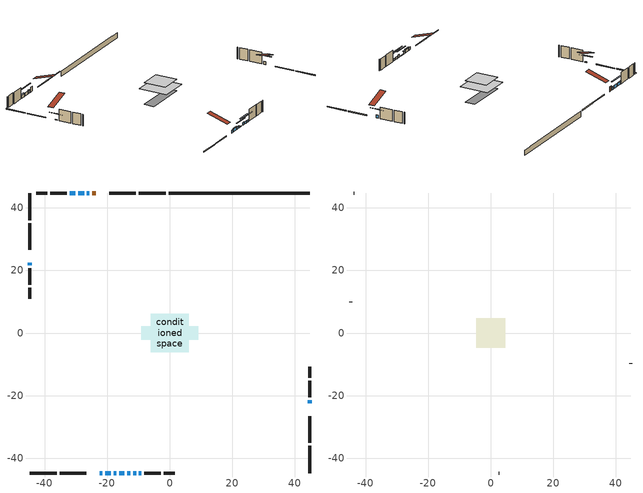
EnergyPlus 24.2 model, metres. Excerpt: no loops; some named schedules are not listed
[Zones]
conditioned space
 floor adiabatic (AdiabaticFloorConstruction): -6.1,-6.1 -6.1,6.1 6.1,6.1 6.1,-6.1 z2.75
 floor foundation (Slab1 construction): -9.11,-2.17 -9.11,2.17 9.11,2.17 9.11,-2.17 z-1.98
 wall outside (RimJoist1 construction): -1.28,44.76 -9.96,44.76 / -44.76,-44.76 -36.08,-44.76 / -44.76,44.76 -44.76,36.08 / 44.76,-44.76 44.76,-36.08 z0.31:0.61
 wall outside (RimJoist2 construction): -10.89,44.76 -19.35,44.76 / -35.15,-44.76 -26.69,-44.76 / -44.76,35.15 -44.76,26.69 / 44.76,-35.15 44.76,-26.69 z0.31:0.61
 wall outside (AdiabaticWallConstruction 1): -23.6,44.76 -24.84,44.76 z0.31:2.34
 wall outside (AdiabaticWallConstruction): -22.44,-44.76 -21.63,-44.76 / -20.7,-44.76 -18.87,-44.76 / -27.41,44.76 -29.24,44.76 / -13.54,-44.76 -12.63,-44.76 / -30.17,44.76 -32,44.76 z0.31:1.53; -25.77,44.76 -26.49,44.76 z0.31:1.38; -17.94,-44.76 -17.03,-44.76 / -11.7,-44.76 -10.78,-44.76 / -9.86,-44.76 -9.14,-44.76 z0.31:1.23; -16.1,-44.76 -14.47,-44.76 / -44.76,22.45 -44.76,21.63 z0.31:0.62; 44.76,-22.44 44.76,-21.53 z0.31:1.63
 wall outside (Wall1 construction): -32.93,44.76 -38.24,44.76 / -8.22,-44.76 -2.91,-44.76 / -44.76,20.7 -44.76,15.39 / 44.76,-20.6 44.76,-15.29 z0.31:5.19
 wall outside (Wall2 construction): -39.17,44.76 -42.72,44.76 / -1.98,-44.76 1.57,-44.76 / -44.76,14.46 -44.76,10.91 / 44.76,-14.36 44.76,-10.81 z0.31:5.19
 wall foundation (FoundationWall1 construction): -0.35,44.76,-1.98 -0.35,44.76,0.31 40.25,44.76,0.31 40.25,44.76,0.15 44.76,44.76,0.15 44.76,44.76,-1.98
 window (WindowConstruction 9): -22.44,-44.76 -21.63,-44.76 z0.31:1.53
 window (WindowConstruction 6): -25.77,44.76 -26.48,44.76 z0.31:1.38
 window (WindowConstruction 7): -20.7,-44.76 -18.87,-44.76 z0.31:1.53
 window (WindowConstruction 8): -17.94,-44.76 -17.03,-44.76 z0.31:1.22
 window (WindowConstruction 10): -16.1,-44.76 -14.47,-44.76 z0.31:0.61
 window (WindowConstruction 11): -44.76,22.44 -44.76,21.63 z0.31:0.61
 window (WindowConstruction): 44.76,-22.44 44.76,-21.53 z0.31:1.63
 window (WindowConstruction 1): -27.41,44.76 -29.24,44.76 z0.31:1.53
 window (WindowConstruction 2): -13.54,-44.76 -12.63,-44.76 z0.31:1.53
 window (WindowConstruction 3): -11.7,-44.76 -10.79,-44.76 z0.31:1.22
 window (WindowConstruction 4): -9.86,-44.76 -9.15,-44.76 z0.31:1.22
 window (WindowConstruction 5): -30.17,44.76 -32,44.76 z0.31:1.53
 door (Door): -23.6,44.76 -24.84,44.76 z0.31:2.34
 ceiling adiabatic (AdiabaticFloorConstruction): 6.1,-6.1 6.1,6.1 -6.1,6.1 -6.1,-6.1 z2.75
attic - vented
 floor to conditioned space (Floor1 construction Reversed): -4.66,-4.66 -4.66,4.66 4.66,4.66 4.66,-4.66 z5.19
 wall outside (Wall3 construction): -43.65,44.76 -43.84,44.76 / 2.5,-44.76 2.69,-44.76 / -44.76,9.98 -44.76,9.79 / 44.76,-9.88 44.76,-9.69 z0.31:5.19
 roof outside (Roof1 construction): -22.67,44.76,5.19 -22.67,35.7,8.21 -20.28,35.7,8.21 -20.28,44.76,5.19; -23.37,-44.76,5.19 -23.37,-35.7,8.21 -25.76,-35.7,8.21 -25.76,-44.76,5.19; -44.76,23.37,5.19 -35.7,23.37,8.21 -35.7,25.76,8.21 -44.76,25.76,5.19; 44.76,-23.37,5.19 35.7,-23.37,8.21 35.7,-25.76,8.21 44.76,-25.76,5.19
shading: -26.68,44.76 -25.57,44.76 -25.57,45.18 -26.68,45.18 z1.58; -18.67,-44.76 -20.9,-44.76 -20.9,-45.18 -18.67,-45.18 z1.73; -16.83,-44.76 -18.14,-44.76 -18.14,-45.18 -16.83,-45.18 z1.43; -11.98,-44.76 -18.59,-44.76 -18.59,-45.18 -11.98,-45.18 z3.1; -44.76,19.14 -44.76,24.93 -45.18,24.93 -45.18,19.14 z3.1; 44.76,-19.04 44.76,-24.93 45.18,-24.93 45.18,-19.04 z4.12; -31.73,44.76 -24.92,44.76 -24.92,45.18 -31.73,45.18 z4.02; -10.14,-44.76 -16.03,-44.76 -16.03,-45.18 -10.14,-45.18 z4.02; -8.3,-44.76 -14.19,-44.76 -14.19,-45.18 -8.3,-45.18 z3.71; -6.66,-44.76 -12.35,-44.76 -12.35,-45.18 -6.66,-45.18 z3.71; -32.2,44.76 -29.97,44.76 -29.97,45.18 -32.2,45.18 z1.73
[Building]
Building 1: Terrain=Suburbs
[Site:Location]
London AP_ON: Latitude {deg}=43.03; Longitude {deg}=-81.15; Time Zone {hr}=-5; Elevation {m}=278; Keep Site Location Information=Yes
[Site:GroundTemperature:Shallow]
3.98693, 1.93205, 1.76749, 2.74264, 6.6573, 10.5537, 13.9317, 16.0716, 16.2534, 14.513, 11.2211, 7.44421
[Site:WaterMainsTemperature]
Calculation Method=Schedule; Temperature Schedule=mains temperature schedule
[Material] Roughness=Rough; Thermal Absorptance=0.9
Name | Thickness {m} | Conductivity {W/m-K} | Density {kg/m3} | Specific Heat {J/kg-K} | Solar Absorptance | Visible Absorptance
asphalt or fiberglass shingles | 0.00635 | 0.162714 | 1121.4 | 1465.45 | 0.4 | 0.4
ceiling loosefill ins | 0.254 | 0.0480833 | 16.02 | 1046.75 | 0.7 | 0.7
ceiling stud and cavity | 0.1397 | 0.367297 | 65.682 | 1177.47 | 0.7 | 0.7
concrete 4.0 in. | 0.1016 | 1.803125 | 2242.8 | 837.4 | 0.7 | 0.7
concrete 8.0 in. | 0.2032 | 1.803125 | 2242.8 | 837.4 | 0.7 | 0.7
door material | 0.04445 | 0.053851 | 512.64 | 1214.23 | 0.7 | 0.7
exterior vertical ins | 0.0460229 | 0.029427 | 32.04 | 1214.23 | 0.7 | 0.7
floor covering | 0.0127 | 0.0433444 | 54.468 | 1339.84 | 0.6 | 0.6
floor rigid ins; wall rigid ins | 0.512978 | 0.029427 | 32.04 | 1214.23 | 0.7 | 0.7
floor stud and cavity | 0.1397 | 1.75129 | 37.0049 | 1207.88 | 0.7 | 0.7
furniture material conditioned space 1 | 0.1524 | 0.115458 | 640.8 | 1214.23 | 0.6 | 0.6
gypsum board | 0.0127 | 0.160291 | 801 | 837.4 | 0.6 | 0.6
gypsum board 1 | 0.0127 | 0.160291 | 801 | 837.4 | 0.7 | 0.7
osb sheathing 0.5 in. | 0.0127 | 0.115458 | 512.64 | 1214.23 | 0.7 | 0.7
osb sheathing 0.75 in. | 0.01905 | 0.115458 | 512.64 | 1214.23 | 0.7 | 0.7
osb sheathing 2.0 in. | 0.0508 | 0.115458 | 512.64 | 1214.23 | 0.7 | 0.7
rim joist rigid ins | 0.051816 | 0.029427 | 32.04 | 1214.23 | 0.7 | 0.7
rim joist stud and cavity | 0.0508 | 0.0451784 | 125.044 | 1163.47 | 0.6 | 0.6
rim joist stud and cavity 1 | 0.0508 | 0.0402607 | 125.044 | 1163.47 | 0.6 | 0.6
wall stud and cavity | 0.1397 | 0.0815399 | 139.0536 | 1170.24 | 0.7 | 0.7
wall stud and cavity 1 | 0.1397 | 0.0826441 | 139.0536 | 1170.24 | 0.7 | 0.7
wall stud and cavity 2 | 0.0889 | 6.1454 | 50.32683 | 1063.81 | 0.6 | 0.6
wall stud and cavity 3 | 0.0889 | 0.380278 | 52.3479 | 1209.89 | 0.7 | 0.7
wall stud and cavity 4 | 0.0889 | 0.391764 | 83.0341 | 1211.67 | 0.7 | 0.7
wood siding | 0.0254 | 0.102417 | 544.68 | 1172.36 | 0.4 | 0.4
wood siding 1 | 0.00254 | 0.102417 | 544.68 | 1172.36 | 0.4 | 0.4
wood siding 2; wood siding 3; wood siding 4 | 0.0254 | 0.102417 | 544.68 | 1172.36 | 0.7 | 0.7
[WindowMaterial:SimpleGlazingSystem]
Name | U-Factor {W/m2-K} | Solar Heat Gain Coefficient
WindowMaterial | 2.989467 | 0.55
WindowMaterial 1 | 2.99685 | 0.54
WindowMaterial 2 | 3.02581 | 0.51
WindowMaterial 3 | 3.03319 | 0.48
WindowMaterial 4 | 3.01899 | 0.5
WindowMaterial 5 | 6.68414 | 0.75
WindowMaterial 6 | 3.07407 | 0.32
[Construction]
AdiabaticFloorConstruction: floor stud and cavity, floor rigid ins, osb sheathing 0.75 in., floor covering
AdiabaticWallConstruction: wood siding 3, wall rigid ins, wall stud and cavity 3, gypsum board
AdiabaticWallConstruction 1: wood siding 4, wall rigid ins, wall stud and cavity 3, gypsum board
Door: door material
Floor1 construction Reversed: gypsum board, ceiling stud and cavity, ceiling loosefill ins
FoundationWall1 construction: concrete 8.0 in., gypsum board 1
furniture construction conditioned space 1: furniture material conditioned space 1
PartitionWallConstruction: gypsum board, wall stud and cavity 4, gypsum board
RimJoist1 construction: wood siding 2, osb sheathing 2.0 in., rim joist stud and cavity
RimJoist2 construction: wood siding 2, rim joist rigid ins, osb sheathing 2.0 in., rim joist stud and cavity 1
Roof1 construction: asphalt or fiberglass shingles
Slab1 construction: concrete 4.0 in.
Wall1 construction: wood siding, osb sheathing 0.5 in., wall stud and cavity, gypsum board
Wall2 construction: wood siding, osb sheathing 0.5 in., wall stud and cavity 1, gypsum board
Wall3 construction: wood siding 1, wall stud and cavity 2
WindowConstruction: WindowMaterial
WindowConstruction 1; WindowConstruction 2; WindowConstruction 5; WindowConstruction 7: WindowMaterial 1
WindowConstruction 10; WindowConstruction 11: WindowMaterial 6
WindowConstruction 3; WindowConstruction 8: WindowMaterial 2
WindowConstruction 4: WindowMaterial 3
WindowConstruction 6: WindowMaterial 4
WindowConstruction 9: WindowMaterial 5
[Zone] Multiplier=1; Part of Total Floor Area=Yes
Name | Volume {m3}
attic - vented | 42.5331
conditioned space | 571.6
[Space]
Name | Zone | Volume {m3}
attic - vented 1 | attic - vented | 42.5331
conditioned space 1 | conditioned space | 571.6
[ZoneInfiltration:EffectiveLeakageArea]
infil attic - vented 1: Zone or Space=attic - vented 1; Schedule=Always On Discrete; Effective Air Leakage Area {cm2}=3782.4; Stack Coefficient=0.000549319; Wind Coefficient=1.58355e-05
[ZoneMixing]
whole house fan mix: Zone or Space=attic - vented; Schedule=Always On Continuous; Design Flow Rate Calculation Method=Flow/Zone; Design Flow Rate {m3/s}=0; Source Zone or Space=conditioned space
[SurfaceProperty:ExposedFoundationPerimeter]
Slab1: Exposed Perimeter Calculation Method=TotalExposedPerimeter; Total Exposed Perimeter {m}=45.111
[InternalMass] Zone or ZoneList=conditioned space; Space or SpaceList=conditioned space 1
Name | Construction | Surface Area {m2}
furniture mass conditioned space 1 | furniture construction conditioned space 1 | 91.0401
partition wall mass | PartitionWallConstruction | 227.6
[Lights]
interior lighting: Zone or ZoneList or Space or SpaceList=conditioned space 1; Schedule=interior lighting schedule; Design Level Calculation Method=LightingLevel; Lighting Level {W}=343.2; Return Air Fraction=0; Fraction Radiant=0.6; Fraction Visible=0.2; Fraction Replaceable=1
[People]
occupants: Zone or ZoneList or Space or SpaceList=conditioned space 1; Number of People Schedule=occupants schedule; Number of People Calculation Method=People; Number of People=3; Fraction Radiant=0.314171; Sensible Heat Fraction=0.56303; Activity Level Schedule=occupants activity schedule; Carbon Dioxide Generation Rate {m3/s-W}=0; Enable ASHRAE 55 Comfort Warnings=No; Mean Radiant Temperature Calculation Type=EnclosureAveraged
[ElectricEquipment] Zone or ZoneList or Space or SpaceList=conditioned space 1; Design Level Calculation Method=EquipmentLevel
Name | Schedule | Design Level {W} | Fraction Latent | Fraction Radiant | Fraction Lost
clothes dryer | clothes dryer schedule | 140.772 | 0.015 | 0.081 | 0.85
clothes washer | clothes washer schedule | 32.1985 | 0.03 | 0.162 | 0.7
cooking range | cooking range schedule | 215.147 | 0.08 | 0.432 | 0.2
dishwasher | dishwasher schedule | 66.8632 | 0.3 | 0.18 | 0.4
fridge | fridge schedule | 72.9452 | 0 | 0.6 | 0
mech vent house fan | mech vent house fan schedule | 0.95 | 0 | 0 | 1
mech vent house fan cfis | mech vent house fan cfis schedule | 0 | 0 | 0 | 0
misc plug loads | misc plug loads schedule | 494.7 | 0.045 | 0.513 | 0.1
whole house fan | Always On Discrete | 0 | 0 | 0 | 1
[OtherEquipment] Zone or ZoneList or Space or SpaceList=conditioned space 1; Design Level Calculation Method=EquipmentLevel
Name | Fuel Type | Schedule | Design Level {W} | Fraction Latent | Fraction Radiant | Fraction Lost
clothes dryer 1 | Electricity | clothes dryer schedule | 0 | 0.015 | 0.081 | 0.85
cooking range 1 | Electricity | cooking range schedule | 0 | 0.08 | 0.432 | 0.2
general water use latent | None | general water use schedule | 62.594 | 1 | 0 | 0
general water use sensible | None | general water use schedule | -61.6891 | 0 | 0.6 | 0
mech vent house fan latent load | None | Always On Discrete | 0 | 1 | 0 | 0
mech vent house fan sensible load | None | Always On Discrete | 0 | 0 | 0 | 0
water heater energy adjustment1 | NaturalGas | Always On Discrete | 0.01 | 0 | 0 | 1
[ZoneInfiltration:DesignFlowRate] Zone or ZoneList or Space or SpaceList=conditioned space 1; Schedule=Always On Discrete; Design Flow Rate Calculation Method=Flow/Zone; Design Flow Rate {m3/s}=0
infil flow; natural vent flow; whole house fan flow
[AvailabilityManager:Scheduled]
central ac and furnace airloop Availability Manager: Schedule=Always On Discrete
[Foundation:Kiva]
Foundation Kiva 1: Initial Indoor Air Temperature {C}=18; Wall Height Above Grade {m}=0.309982; Wall Depth Below Slab {m}=0.2032; Custom Block Material Name 1=exterior vertical ins; Custom Block Depth 1 {m}=2.28999; Custom Block X Position 1 {m}=0.2159; Custom Block Z Position 1 {m}=0
[Foundation:Kiva:Settings]
Soil Conductivity {W/m-K}=0.849921; Soil Density {kg/m3}=1842.3; Soil Specific Heat {J/kg-K}=418.7; Ground Solar Absorptivity=0.9; Ground Thermal Absorptivity=0.9; Ground Surface Roughness {m}=0.03; Far-Field Width {m}=40; Deep-Ground Boundary Condition=ZeroFlux; Deep-Ground Depth {m}=40; Minimum Cell Dimension {m}=0.2; Maximum Cell Growth Coefficient=3; Simulation Timestep=Timestep
[Exterior:Lights]
exterior lighting: Schedule=exterior lighting schedule; Design Level {W}=75.6
[EnergyManagementSystem:GlobalVariable]
central_ac_and_furnace_airloop_Fan_RTF
infil_program_Qfan
infil_program_Qinf
natural_vent_program_Qnv
natural_vent_program_Qwhf
[EnergyManagementSystem:Sensor]
Name | Output:Variable or Output:Meter Index Key | Output:Variable or Output:Meter
airflow_gain | infil flow | Infiltration Sensible Heat Gain Energy
airflow_gain_1 | natural vent flow | Infiltration Sensible Heat Gain Energy
airflow_gain_2 | whole house fan flow | Infiltration Sensible Heat Gain Energy
airflow_loss | infil flow | Infiltration Sensible Heat Loss Energy
airflow_loss_1 | natural vent flow | Infiltration Sensible Heat Loss Energy
airflow_loss_2 | whole house fan flow | Infiltration Sensible Heat Loss Energy
clg_load_cond |  | Cooling:EnergyTransfer:Zone:CONDITIONED SPACE
clg_sp_s; clg_sp_s_1 | cooling setpoint | Schedule Value
clothes_dryer_exhaust_0_sch_s | clothes dryer exhaust 0 schedule | Schedule Value
cool_season | cooling season schedule | Schedule Value
htg_load_cond |  | Heating:EnergyTransfer:Zone:CONDITIONED SPACE
htg_sp_s; htg_sp_s_1 | heating setpoint | Schedule Value
ig_ee_conv | clothes dryer | Electric Equipment Convective Heating Energy
ig_ee_conv_2 | cooking range | Electric Equipment Convective Heating Energy
ig_ee_conv_4 | fridge | Electric Equipment Convective Heating Energy
ig_ee_conv_5 | misc plug loads | Electric Equipment Convective Heating Energy
ig_ee_conv_6 | whole house fan | Electric Equipment Convective Heating Energy
ig_ee_rad | clothes dryer | Electric Equipment Radiant Heating Energy
ig_ee_rad_2 | cooking range | Electric Equipment Radiant Heating Energy
ig_ee_rad_4 | fridge | Electric Equipment Radiant Heating Energy
ig_ee_rad_5 | misc plug loads | Electric Equipment Radiant Heating Energy
ig_ee_rad_6 | whole house fan | Electric Equipment Radiant Heating Energy
ig_lgt_conv | interior lighting | Lights Convective Heating Energy
ig_lgt_rad | interior lighting | Lights Radiant Heating Energy
ig_lgt_vis | interior lighting | Lights Visible Radiation Heating Energy
ig_oe_conv | clothes dryer 1 | Other Equipment Convective Heating Energy
ig_oe_conv_1 | cooking range 1 | Other Equipment Convective Heating Energy
ig_oe_conv_2 | general water use latent | Other Equipment Convective Heating Energy
ig_oe_conv_3 | general water use sensible | Other Equipment Convective Heating Energy
ig_oe_conv_4 | water heater energy adjustment1 | Other Equipment Convective Heating Energy
ig_oe_rad | clothes dryer 1 | Other Equipment Radiant Heating Energy
ig_oe_rad_1 | cooking range 1 | Other Equipment Radiant Heating Energy
ig_oe_rad_2 | general water use latent | Other Equipment Radiant Heating Energy
ig_oe_rad_3 | general water use sensible | Other Equipment Radiant Heating Energy
ig_oe_rad_4 | water heater energy adjustment1 | Other Equipment Radiant Heating Energy
ig_ppl_conv | occupants | People Convective Heating Energy
ig_ppl_rad | occupants | People Radiant Heating Energy
im_conv | furniture mass conditioned space 1 | Surface Inside Face Convection Heat Gain Energy
im_conv_1 | partition wall mass | Surface Inside Face Convection Heat Gain Energy
im_ig | furniture mass conditioned space 1 | Surface Inside Face Internal Gains Radiation Heat Gain Energy
im_ig_1 | partition wall mass | Surface Inside Face Internal Gains Radiation Heat Gain Energy
im_lgt | furniture mass conditioned space 1 | Surface Inside Face Lights Radiation Heat Gain Energy
im_lgt_1 | partition wall mass | Surface Inside Face Lights Radiation Heat Gain Energy
im_sol | furniture mass conditioned space 1 | Surface Inside Face Solar Radiation Heat Gain Energy
im_sol_1 | partition wall mass | Surface Inside Face Solar Radiation Heat Gain Energy
im_surf | furniture mass conditioned space 1 | Surface Inside Face Net Surface Thermal Radiation Heat Gain Energy
im_surf_1 | partition wall mass | Surface Inside Face Net Surface Thermal Radiation Heat Gain Energy
mv_conv | mech vent house fan | Electric Equipment Convective Heating Energy
mv_conv_1 | mech vent house fan cfis | Electric Equipment Convective Heating Energy
mv_conv_2 | mech vent house fan latent load | Other Equipment Convective Heating Energy
mv_conv_3 | mech vent house fan sensible load | Other Equipment Convective Heating Energy
mv_rad | mech vent house fan | Electric Equipment Radiant Heating Energy
mv_rad_1 | mech vent house fan cfis | Electric Equipment Radiant Heating Energy
mv_rad_2 | mech vent house fan latent load | Other Equipment Radiant Heating Energy
mv_rad_3 | mech vent house fan sensible load | Other Equipment Radiant Heating Energy
natural_vent_s | natural vent schedule | Schedule Value
out_pb_s |  | Site Outdoor Air Barometric Pressure
out_wt_s |  | Site Outdoor Air Humidity Ratio
site_vw_s |  | Site Wind Speed
ss_back_out | Window1 | Surface Window Shortwave from Zone Back Out Window Heat Transfer Rate
ss_back_out_1 | Window10 | Surface Window Shortwave from Zone Back Out Window Heat Transfer Rate
ss_back_out_10 | Window7 | Surface Window Shortwave from Zone Back Out Window Heat Transfer Rate
ss_back_out_11 | Window8 | Surface Window Shortwave from Zone Back Out Window Heat Transfer Rate
ss_back_out_2 | Window11 | Surface Window Shortwave from Zone Back Out Window Heat Transfer Rate
ss_back_out_3 | Window13 | Surface Window Shortwave from Zone Back Out Window Heat Transfer Rate
ss_back_out_4 | Window14 | Surface Window Shortwave from Zone Back Out Window Heat Transfer Rate
ss_back_out_5 | Window16 | Surface Window Shortwave from Zone Back Out Window Heat Transfer Rate
ss_back_out_6 | Window2 | Surface Window Shortwave from Zone Back Out Window Heat Transfer Rate
ss_back_out_7 | Window3 | Surface Window Shortwave from Zone Back Out Window Heat Transfer Rate
ss_back_out_8 | Window5 | Surface Window Shortwave from Zone Back Out Window Heat Transfer Rate
ss_back_out_9 | Window6 | Surface Window Shortwave from Zone Back Out Window Heat Transfer Rate
ss_conv | Door1 | Surface Inside Face Convection Heat Gain Energy
ss_conv_1 | Window1 | Surface Inside Face Convection Heat Gain Energy
ss_conv_10 | Window6 | Surface Inside Face Convection Heat Gain Energy
ss_conv_11 | Window7 | Surface Inside Face Convection Heat Gain Energy
ss_conv_12 | Window8 | Surface Inside Face Convection Heat Gain Energy
ss_conv_2 | Window10 | Surface Inside Face Convection Heat Gain Energy
ss_conv_3 | Window11 | Surface Inside Face Convection Heat Gain Energy
ss_conv_4 | Window13 | Surface Inside Face Convection Heat Gain Energy
ss_conv_5 | Window14 | Surface Inside Face Convection Heat Gain Energy
ss_conv_6 | Window16 | Surface Inside Face Convection Heat Gain Energy
ss_conv_7 | Window2 | Surface Inside Face Convection Heat Gain Energy
ss_conv_8 | Window3 | Surface Inside Face Convection Heat Gain Energy
ss_conv_9 | Window5 | Surface Inside Face Convection Heat Gain Energy
ss_ig | Door1 | Surface Inside Face Internal Gains Radiation Heat Gain Energy
ss_ig_1 | Window1 | Surface Inside Face Internal Gains Radiation Heat Gain Energy
ss_ig_10 | Window6 | Surface Inside Face Internal Gains Radiation Heat Gain Energy
ss_ig_11 | Window7 | Surface Inside Face Internal Gains Radiation Heat Gain Energy
ss_ig_12 | Window8 | Surface Inside Face Internal Gains Radiation Heat Gain Energy
ss_ig_2 | Window10 | Surface Inside Face Internal Gains Radiation Heat Gain Energy
ss_ig_3 | Window11 | Surface Inside Face Internal Gains Radiation Heat Gain Energy
ss_ig_4 | Window13 | Surface Inside Face Internal Gains Radiation Heat Gain Energy
ss_ig_5 | Window14 | Surface Inside Face Internal Gains Radiation Heat Gain Energy
ss_ig_6 | Window16 | Surface Inside Face Internal Gains Radiation Heat Gain Energy
ss_ig_7 | Window2 | Surface Inside Face Internal Gains Radiation Heat Gain Energy
ss_ig_8 | Window3 | Surface Inside Face Internal Gains Radiation Heat Gain Energy
ss_ig_9 | Window5 | Surface Inside Face Internal Gains Radiation Heat Gain Energy
ss_lgt | Door1 | Surface Inside Face Lights Radiation Heat Gain Energy
ss_sol | Door1 | Surface Inside Face Solar Radiation Heat Gain Energy
ss_surf | Door1 | Surface Inside Face Net Surface Thermal Radiation Heat Gain Energy
ss_surf_1 | Window1 | Surface Inside Face Net Surface Thermal Radiation Heat Gain Energy
ss_surf_10 | Window6 | Surface Inside Face Net Surface Thermal Radiation Heat Gain Energy
ss_surf_11 | Window7 | Surface Inside Face Net Surface Thermal Radiation Heat Gain Energy
ss_surf_12 | Window8 | Surface Inside Face Net Surface Thermal Radiation Heat Gain Energy
ss_surf_2 | Window10 | Surface Inside Face Net Surface Thermal Radiation Heat Gain Energy
ss_surf_3 | Window11 | Surface Inside Face Net Surface Thermal Radiation Heat Gain Energy
ss_surf_4 | Window13 | Surface Inside Face Net Surface Thermal Radiation Heat Gain Energy
ss_surf_5 | Window14 | Surface Inside Face Net Surface Thermal Radiation Heat Gain Energy
ss_surf_6 | Window16 | Surface Inside Face Net Surface Thermal Radiation Heat Gain Energy
ss_surf_7 | Window2 | Surface Inside Face Net Surface Thermal Radiation Heat Gain Energy
ss_surf_8 | Window3 | Surface Inside Face Net Surface Thermal Radiation Heat Gain Energy
ss_surf_9 | Window5 | Surface Inside Face Net Surface Thermal Radiation Heat Gain Energy
ss_trans_in | Window1 | Surface Window Transmitted Solar Radiation Rate
ss_trans_in_1 | Window10 | Surface Window Transmitted Solar Radiation Rate
ss_trans_in_10 | Window7 | Surface Window Transmitted Solar Radiation Rate
ss_trans_in_11 | Window8 | Surface Window Transmitted Solar Radiation Rate
ss_trans_in_2 | Window11 | Surface Window Transmitted Solar Radiation Rate
ss_trans_in_3 | Window13 | Surface Window Transmitted Solar Radiation Rate
ss_trans_in_4 | Window14 | Surface Window Transmitted Solar Radiation Rate
ss_trans_in_5 | Window16 | Surface Window Transmitted Solar Radiation Rate
ss_trans_in_6 | Window2 | Surface Window Transmitted Solar Radiation Rate
ss_trans_in_7 | Window3 | Surface Window Transmitted Solar Radiation Rate
ss_trans_in_8 | Window5 | Surface Window Transmitted Solar Radiation Rate
ss_trans_in_9 | Window6 | Surface Window Transmitted Solar Radiation Rate
ss_trans_out | Window1 | Surface Inside Face Initial Transmitted Diffuse Transmitted Out Window Solar Radiation Rate
ss_trans_out_1 | Window10 | Surface Inside Face Initial Transmitted Diffuse Transmitted Out Window Solar Radiation Rate
ss_trans_out_10 | Window7 | Surface Inside Face Initial Transmitted Diffuse Transmitted Out Window Solar Radiation Rate
ss_trans_out_11 | Window8 | Surface Inside Face Initial Transmitted Diffuse Transmitted Out Window Solar Radiation Rate
ss_trans_out_2 | Window11 | Surface Inside Face Initial Transmitted Diffuse Transmitted Out Window Solar Radiation Rate
ss_trans_out_3 | Window13 | Surface Inside Face Initial Transmitted Diffuse Transmitted Out Window Solar Radiation Rate
ss_trans_out_4 | Window14 | Surface Inside Face Initial Transmitted Diffuse Transmitted Out Window Solar Radiation Rate
ss_trans_out_5 | Window16 | Surface Inside Face Initial Transmitted Diffuse Transmitted Out Window Solar Radiation Rate
ss_trans_out_6 | Window2 | Surface Inside Face Initial Transmitted Diffuse Transmitted Out Window Solar Radiation Rate
ss_trans_out_7 | Window3 | Surface Inside Face Initial Transmitted Diffuse Transmitted Out Window Solar Radiation Rate
ss_trans_out_8 | Window5 | Surface Inside Face Initial Transmitted Diffuse Transmitted Out Window Solar Radiation Rate
ss_trans_out_9 | Window6 | Surface Inside Face Initial Transmitted Diffuse Transmitted Out Window Solar Radiation Rate
s_conv | Floor1 | Surface Inside Face Convection Heat Gain Energy
s_conv_1 | FoundationWall1 | Surface Inside Face Convection Heat Gain Energy
s_conv_10 | RimJoist2:270 | Surface Inside Face Convection Heat Gain Energy
s_conv_11 | RimJoist2:90 | Surface Inside Face Convection Heat Gain Energy
s_conv_12 | Slab1 | Surface Inside Face Convection Heat Gain Energy
s_conv_13 | Wall1:0 | Surface Inside Face Convection Heat Gain Energy
s_conv_14 | Wall1:180 | Surface Inside Face Convection Heat Gain Energy
s_conv_15 | Wall1:270 | Surface Inside Face Convection Heat Gain Energy
s_conv_16 | Wall1:90 | Surface Inside Face Convection Heat Gain Energy
s_conv_17 | Wall2:0 | Surface Inside Face Convection Heat Gain Energy
s_conv_18 | Wall2:180 | Surface Inside Face Convection Heat Gain Energy
s_conv_19 | Wall2:270 | Surface Inside Face Convection Heat Gain Energy
s_conv_2 | inferred conditioned ceiling | Surface Inside Face Convection Heat Gain Energy
s_conv_20 | Wall2:90 | Surface Inside Face Convection Heat Gain Energy
s_conv_3 | inferred conditioned floor | Surface Inside Face Convection Heat Gain Energy
s_conv_4 | RimJoist1:0 | Surface Inside Face Convection Heat Gain Energy
s_conv_5 | RimJoist1:180 | Surface Inside Face Convection Heat Gain Energy
s_conv_6 | RimJoist1:270 | Surface Inside Face Convection Heat Gain Energy
